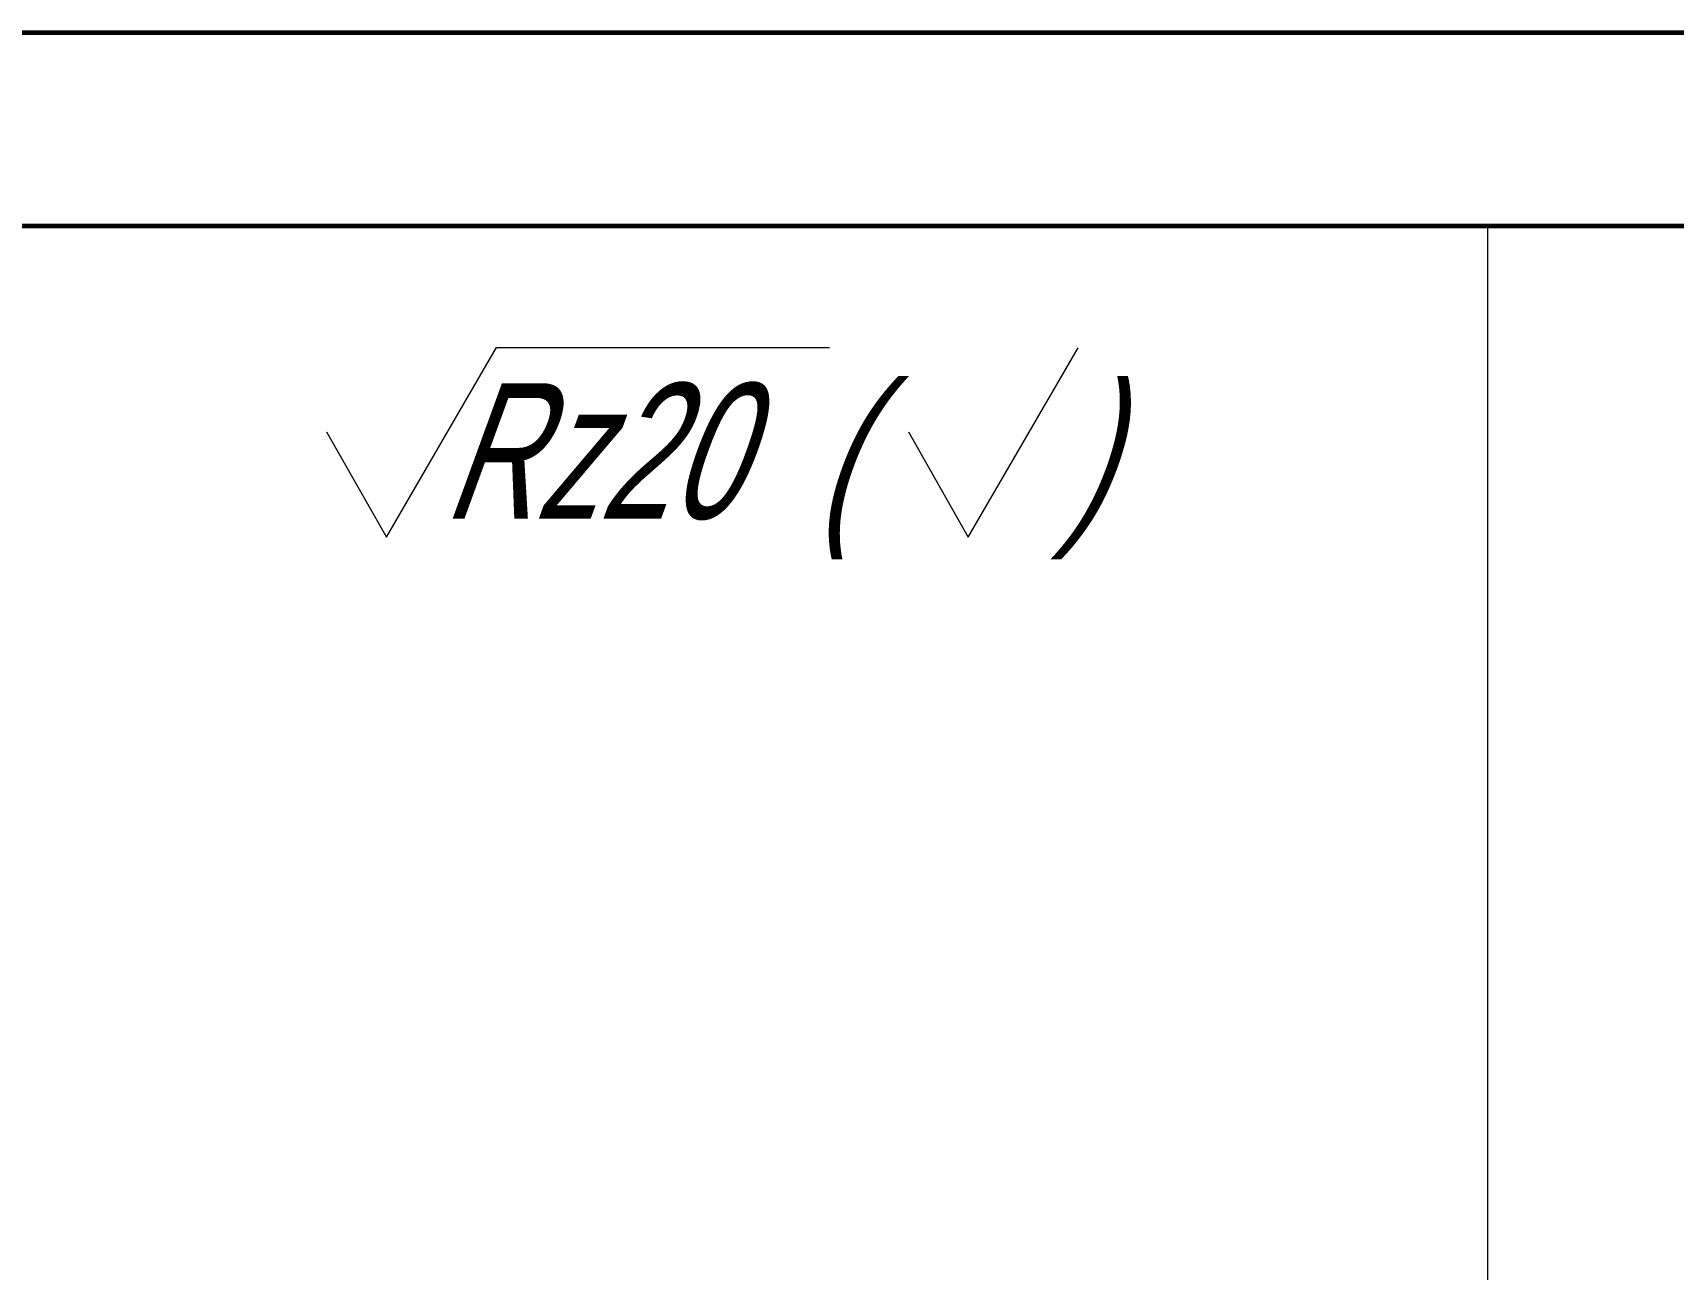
# Model space of a CAD drawing. Extents: x 8 to 849, y 720 to 1314.
# Drawn here: x 390.37 to 432.8, y 1282.01 to 1314 of the extents above; entities that cross this region are included whole.
import ezdxf

# ---------------------------------------------------------------- set-up
doc = ezdxf.new("R2010")
doc.units = 0
doc.header["$MEASUREMENT"] = 0
for name, pattern in [('K5LT_BASIC', [0]), ('K5LT_THIN', [0]), ('K5LT_THIN_INCLUDED_TO_HATCHING', [0])]:
    doc.linetypes.add(name, pattern=pattern)
doc.layers.add('0 VIEW0', color=7, linetype='Continuous')
doc.styles.add('K5_TEXTSTYLE', font='win_eskd.shx', dxfattribs={"width": 0.7, "oblique": 15, "bigfont": 'b_eskd.shx'})

# ---------------------------------------------------------------- blocks, each defined once
blk = doc.blocks.new('*U')
at = {"layer": '0 VIEW0', "color": 5, "linetype": 'K5LT_BASIC', "lineweight": 60}
for p, q in [((849, 1314), (8, 1314)), ((836, 1309), (20, 1309))]:
    blk.add_line(p, q, dxfattribs=at)

msp = doc.modelspace()

# ---------------------------------------------------------------- linework, layer by layer
at = {"layer": '0 VIEW0', "color": 7, "linetype": 'K5LT_THIN_INCLUDED_TO_HATCHING', "lineweight": 18}
msp.add_line((428, 1309), (428, 725), dxfattribs=at)
at = {"layer": '0 VIEW0', "color": 7, "linetype": 'K5LT_THIN', "lineweight": 18}
for p, q in [((399.519, 1300.952), (402.361, 1305.853)), ((402.361, 1305.853), (410.973, 1305.853)), ((414.567, 1300.952), (417.409, 1305.852)), ((397.968, 1303.672), (399.519, 1300.952)), ((413.017, 1303.672), (414.567, 1300.952))]:
    msp.add_line(p, q, dxfattribs=at)

# ---------------------------------------------------------------- block references
at = {"layer": '0 VIEW0'}
msp.add_blockref('*U', (0, 0), dxfattribs=at)
msp.add_blockref('*U', (0, 0), dxfattribs=at)
msp.add_blockref('*U', (0, 0), dxfattribs=at)
msp.add_blockref('*U', (0, 0), dxfattribs=at)

# ---------------------------------------------------------------- texts
at = {"layer": '0 VIEW0', "color": 7, "style": 'K5_TEXTSTYLE', "oblique": 20, "width": 0.7}
for s, p in [('Rz20', (400.961, 1301.432)), ('(', (410.623, 1301.432)), (')', (417.059, 1301.432))]:
    msp.add_text(s, height=3.5, dxfattribs=at).set_placement(p)

doc.saveas('drawing.dxf')
